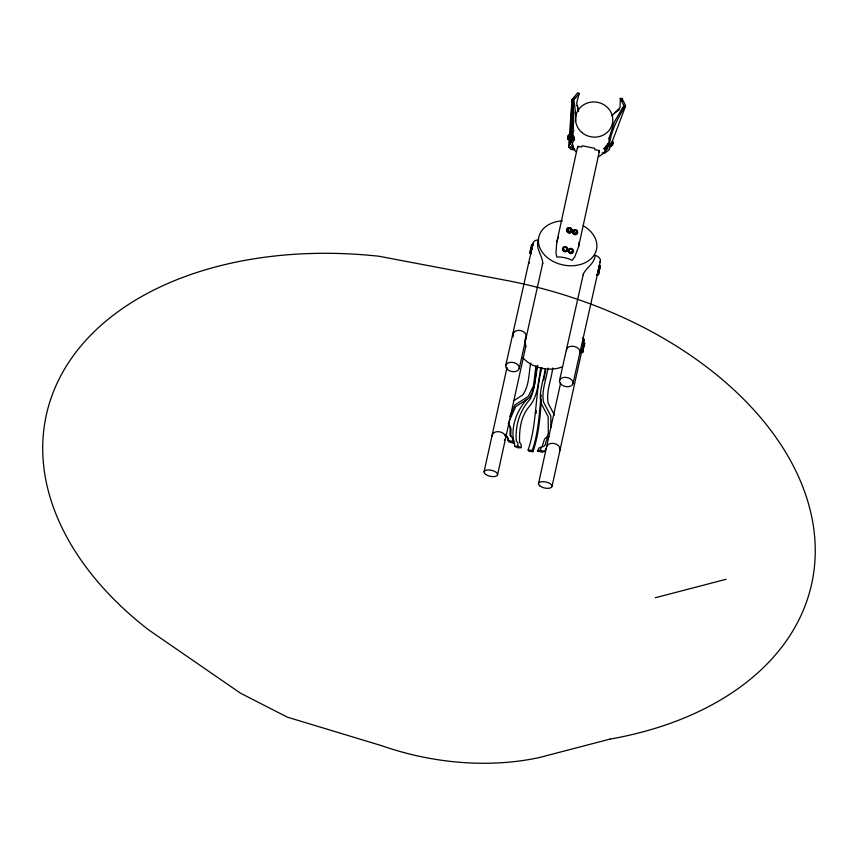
<?xml version="1.0" encoding="UTF-8"?>
<svg xmlns="http://www.w3.org/2000/svg" width="856" height="856" viewBox="0 0 856 856"><rect width="100%" height="100%" fill="white"/><g stroke="black" fill="none" stroke-linecap="round" stroke-linejoin="round"><path stroke-width="1.28" d="M572.653 136.414L572.835 135.441M572.792 136.393L572.792 135.847M574.023 139.774L574.108 138.576M574.162 139.207L573.595 140.384M540.778 368.016C538.135 381.38 538.338 396.467 528.676 407.21C520.555 417.118 519.196 430.236 519.571 442.338L521.197 444.542L521.165 447.635L517.869 447.827L514.563 446.372L514.595 443.28L512.969 441.065M521.165 447.635L517.869 446.179L517.901 443.087L516.264 440.872C515.248 425.528 519.453 410.773 530.292 399.035C535.15 388.356 535.321 376.651 537.771 365.384M492.136 436.325C492.414 428.845 506.174 431.082 505.65 437.983M574.526 104.903L571.99 99.767L573.21 128.347L573.766 113.324L571.99 99.767L577.661 92.758L579.255 93.422L576.666 102.902L578.603 111.269M575.617 121.392L575.724 113.762L573.82 99.692L579.255 93.422M581.631 353.025L582.604 348.488L583.503 348.681L583.343 349.494L582.69 352.469L581.791 352.276L581.952 351.463L582.85 351.656M529.179 263.134L529.457 262.739M526.183 337.339L542.747 263.22C542.458 255.259 534.989 248.197 538.52 239.948L537.247 240.012A6.902 4.569 12.6 0 0 533.074 244.377M574.718 149.34L573.242 149.864L570.663 149.222L568.545 146.74L570.824 142.438L571.99 99.767L573.766 113.324M571.744 107.674L571.99 99.767L573.638 122.226M510.722 436.635L510.989 428.578L509.031 425.154L509.138 421.334L515.676 406.621L529.051 398.094C535.76 388.57 534.882 377.089 537.054 366.229M497.571 474.738L525.809 346.295L524.942 340.57M573.188 137.474L573.413 138.383L573.595 137.869M573.199 137.602L573.081 137.003M570.107 144.364L571.99 99.767L572.193 135.644L570.824 142.438M536.188 413.266L536.305 410.762M512.519 336.344C512.155 327.356 527.692 329.153 526.108 337.692L519.228 368.444M568.598 147.478L569.261 138.201M569.454 135.558L571.99 99.767M609.226 137.73L608.916 142.096L607.246 146.825M531.619 249.267L530.731 253.269L529.832 253.076L530.089 251.814L530.988 252.017M531.79 249.064L532.55 245.03L531.651 244.837L530.838 248.561L531.715 249.449L530.645 249.353L529.832 253.076M532.849 244.313L532.507 245.126M569.486 134.702L568.962 137.099M597.36 275.3L597.895 272.122M572.504 136.543L573.734 129.47M545.272 368.872C543.731 380.289 538.702 391.117 540.864 402.887L548.172 416.733L548.332 433.168L547.177 436.71L544.587 438.968L542.18 446.479L538.831 448.127L537.482 451.069L542.148 452.171L544.79 451.39L546.128 448.458M547.915 368.101C546.374 379.508 541.345 390.336 543.507 402.106L550.815 415.952L550.911 427.444M552.687 368.005C551.489 379.882 545.882 391.031 548.172 403.208L554.388 415.021M513.215 438.497C511.695 424.351 517.313 409.928 526.986 399.228M607.632 143.455L607.46 148.901L604.497 151.426M541.174 394.873C539.226 413.534 538.542 432.687 532.229 450.459L532.946 451.722L528.848 451.208L528.131 449.946C537.268 423.442 534.668 394.605 541.934 367.524M541.345 399.752C540.179 417.268 538.67 435.083 532.946 451.722M577.661 146.515L556.785 242.237L555.972 252.681L556.817 257.025A11.117 3.381 12.3 0 1 572.193 260.331L574.804 256.736L578.528 246.913L599.403 151.191M578.528 246.913L579.33 241.595M583.032 346.07L581.941 350.906L582.144 349.879M582.166 350.511L582.315 349.837L582.155 350.66M582.262 350.115L582.422 349.355L583.343 349.494M583.139 345.492L583.738 343.245M598.141 271.673L597.563 273.802M598.815 268.613L599.585 265.125L598.943 267.489L599.425 265.916L600.323 266.109L600.067 267.361C597.616 268.174 600.152 265.553 598.269 271.181M611.858 115.849L620.076 107.514L620.3 98.408L622.045 98.461L625.629 105.802L625.105 107.342L609.087 149.95L604.743 153.128L602.003 152.935M545.636 370.434L543.753 380.021M530.913 252.424L531.105 251.504M568.705 138.319L569.593 134.809M531.662 249.032L531.576 249.417M531.758 249.289L532.047 248.101M568.405 139.678L568.823 138.511M582.166 349.879L581.748 352.405M583.846 342.785L582.99 346.862L583.888 347.055L584.134 345.974L583.236 345.781L582.99 346.862M583.321 345.182L583.792 343.074L584.691 343.267L583.888 347.055M583.46 344.754L583.61 343.941L583.171 345.321M583.792 343.074L583.642 343.887L584.541 344.08M597.895 272.775L597.905 272.08L597.713 273M513.044 335.456L513.204 334.61L512.969 335.659M513.825 331.807L513.654 332.652L513.9 331.614M531.319 250.583L531.169 251.215M532.325 246.057L532.186 246.689M573.467 139.485L572.065 144.803L570.513 147.189L573.467 148.891M532.667 244.516L532.614 245.458M532.721 244.934L532.603 244.677M611.13 143.819L611.141 144.386M598.665 269.533L598.044 272.101M530.645 249.353L530.388 250.615L531.287 250.808M530.838 248.561L531.105 247.298L531.94 247.844L532.09 247.117M531.651 244.837L531.394 246.089L532.293 246.282M531.736 248.754L532.004 247.491M568.694 138.479L567.624 138.972L568.427 135.248L569.326 135.441L569.069 136.692L568.17 136.5L568.427 135.248M569.326 135.441L568.523 139.164L568.662 138.554L567.624 138.972M600.323 266.109L599.51 269.833L598.612 269.64L599.425 265.916M598.43 274.701L598.686 273.439L597.788 273.246L597.531 274.509L598.43 274.701L599.232 270.978L598.333 270.785L597.67 273.909L598.569 274.102M599.232 270.978L598.975 272.24L598.077 272.048M599.51 269.833L599.767 268.57L598.868 268.377M531.704 248.871L532.154 246.785M568.587 138.768L568.598 139.539M568.619 139.314L568.716 138.137M598.13 271.149L598.547 269.212M582.412 348.841L583.182 345.15M582.551 348.874L583.781 342.443M583.706 342.914L583.471 344.048M568.844 137.656L569.026 136.789M598.826 268.003L598.911 267.575M531.63 249.685L530.57 254.061L530.774 253.173M569.261 136.489L569.454 134.777M597.584 273.46L597.231 275.215L597.574 274.401M599.093 266.901L599.457 265.093L599.114 266.558M531.212 251.664L530.699 254.093L530.913 253.194M532.047 247.309L532.518 245.736M582.24 350.243L582.101 350.906M568.855 138.169L569.518 135.12M572.15 136.051L572.75 139.892L573.83 138.833L573.038 135.901L572.15 136.051L572.75 139.892M572.846 136.81L573.038 135.901M597.852 272.454L598.002 271.78M581.791 352.276L582.444 349.302M567.763 138.362L568.17 136.5M531.608 249.406L532.646 245.158M484.068 471.827L507.052 367.299M538.531 483.544L560.627 383.007M552.024 486.443L582.743 346.734M583.311 344.123L584.177 340.207M598.023 271.438L598.783 268.955L598.612 269.64M582.422 349.248L583.171 346.102M581.984 351.516L581.534 352.854M598.965 268.067L598.965 267.339M582.123 350.061L582.604 348.488M531.202 251.086L531.918 248.069L530.988 247.951M505.736 365.533L512.605 334.782M512.68 334.429L531.041 252.295M532.507 245.768L533.085 243.168M559.524 380.578L583.332 274.059C586.456 267.361 594.76 263.477 595.081 255.345L596.258 255.709A6.902 4.569 12.6 0 1 599.917 262.214M573.028 383.477L600.377 261.101M597.435 274.38L597.263 275.14M581.609 352.533L581.962 350.842M582.016 351.27L582.144 350.671L581.994 351.377L582.947 351.388L582.69 352.469M583.503 348.681L583.257 349.762L582.358 349.569M584.691 343.267L584.445 344.347L583.546 344.155M605.224 147.703L605.77 146.804M605.631 147.371L606.219 146.676M583.203 345.856L584.038 346.241M530.731 253.269L530.88 252.67M576.067 232.297L575.681 232.95M571.851 251.172L571.466 251.835M609.033 138.34L614.298 122.023L623.896 105.748L620.3 98.408M556.785 242.237L558.326 237.08M530.741 363.062C528.569 373.911 529.457 385.393 522.749 394.926L513.332 400.961M535.942 365.715L533.545 385.692L528.28 396.446L514.905 404.963L509.855 416.358M610.959 144.108L610.97 144.825L611.687 143.102M574.108 140.159L573.242 139.656M525.563 339.147L526.108 337.692M546.61 446.789C548.921 440.219 562.328 443.932 559.631 450.845M604.133 148.912L604.7 147.681M607.546 144.835L605.663 147.81M525.37 347.279L525.809 346.295M542.319 264.204L542.747 263.22M537.482 451.069L540.125 450.288L541.463 447.346L544.812 445.709L547.23 438.186L548.953 436.688M611.805 144.589L612.233 142.224L613.324 143.348L612.543 145.028L611.419 146.044L610.681 145.595L611.805 144.589L612.543 145.028M605.47 147.328C607.856 144.429 604.678 148.987 606.251 146.772M605.117 147.553L604.625 148.473L605.32 149.062L607.846 146.098L607.15 145.52L605.117 147.553L606.102 148.505M605.32 149.062L607.846 146.098M607.15 145.52L605.406 147.917M598.793 152.379L599.147 150.463L594.867 149.746L594.727 148.313L582.262 145.777L581.62 147.039L578.067 146.344L577.704 148.259M570.321 230.703L569.775 231.227M604.25 148.634L607.289 145.06M607.054 147.81L604.122 152.625A18.661 17.559 10.7 0 1 598.333 156.648M607.193 145.648L605.995 146.986M611.366 143.412L611.034 144.311M611.398 144.108L611.291 143.573M567.539 229.665L569.09 228.199L570.92 228.809L571.198 230.885L569.828 232.126L567.999 231.516L567.539 229.665L569.09 228.199M567.999 231.516L567.721 229.44M571.198 230.885L570.92 228.809M569.828 232.126L571.38 230.66M573.22 231.516L574.772 230.05L576.602 230.66L576.88 232.736L575.51 233.977L573.681 233.367L573.22 231.516L574.772 230.05M573.681 233.367L573.402 231.291M576.602 230.66L576.88 232.736M563.323 248.55L563.783 250.391L565.613 251.011L567.164 249.545L566.715 247.694L564.874 247.084L563.323 248.55L563.783 250.391M575.51 233.977L577.062 232.511M564.874 247.084L566.533 247.919L567.164 249.545M565.613 251.011L563.965 250.177M569.005 250.391L569.465 252.242L571.294 252.852L572.846 251.397L572.386 249.545L570.556 248.936L569.005 250.391L569.465 252.242M572.386 249.545L572.846 251.397M571.294 252.852L569.647 252.028M605.203 147.243L606.112 146.173M611.302 144.215L611.655 143.369M504.28 440.102L505.179 439.128M574.226 231.484L574.9 231.12M606.455 145.616L607.525 144.921M604.807 148.666L604.026 148.826M614.458 113.217L619.551 109.589M655.268 597.755L726.134 579.277M622.184 108.017L625.105 107.342L623.971 108.091C616.641 120.364 609.354 134.424 609.258 148.965M572.643 137.067L573.531 136.917M572.257 138.875L573.145 138.726L573.638 139.742M572.942 138.982L573.83 138.833M514.563 446.372L517.869 446.179M528.131 449.946L532.229 450.459M568.277 135.847L569.176 136.04M567.881 137.709L568.78 137.902M531.501 245.437L532.4 245.629M530.495 249.952L531.394 250.155M599.275 266.516L600.174 266.708M598.183 271.384L599.082 271.577M540.125 450.288L544.79 451.39M507.779 440.123L513.322 441.643L514.092 443.301L508.55 441.771L507.448 436.753L505.168 434.292M568.908 228.424L570.749 229.034M568.181 231.291L570.01 231.901M573.862 233.142L575.692 233.752M574.333 97.124L575.917 97.787M572.225 99.029L573.82 99.692M576.334 105.491L577.8 106.283M612.586 142.899L613.324 143.348M623.896 105.748L625.522 106.797M606.369 146.076L607.353 147.029M512.241 438.283L513.75 439.92L514.092 443.301M505.179 435.115L508.218 438.4M573.081 135.259L573.573 135.965M508.261 423.495L510.23 426.919L509.951 434.987L512.99 438.272L513.322 441.643M611.066 145.37L611.419 146.044M572.525 145.83L574.654 150.003A18.661 17.559 10.7 0 0 576.12 151.865M572.129 138.522L573.188 140.887L572.846 138.715M573.552 140.074L572.91 138.437M573.541 147.831L572.236 142.642M573.434 135.986L573.745 136.532M573.606 136.553L573.98 138.597M573.049 138.415L573.199 139.068M573.766 137.206L573.895 137.902M577.575 107.257L577.971 109.75M573.081 137.431L573.477 138.843L573.616 138.019M583.332 274.059L583.385 275.044M622.045 98.461L622.109 100.783M562.488 366.775A29.511 22.138 11.5 0 1 522.738 357.551M583.161 225.716A29.511 22.138 11.5 0 1 587.291 261.562A29.511 22.138 11.5 0 1 541.441 250.915A29.511 22.138 11.5 0 1 562.338 220.869M566.479 350.671A6.902 4.569 12.6 0 1 574.141 346.445A6.902 4.569 12.6 0 1 579.512 353.485M526.194 336.13A6.902 4.569 12.6 0 1 524.824 339.372M513.129 336.857A6.902 4.569 12.6 0 1 513.151 333.326M582.615 337.649A6.902 3.071 12.4 0 1 582.979 341.523M611.805 142A2.718 0.92 -58.8 0 1 612.65 143.637A2.718 0.92 -58.8 0 1 609.921 146.087M597.734 272.882L597.745 273.546L597.734 272.882M609.996 739.113L539.13 757.592A208.96 138.191 12.6 0 1 381.733 745.715L287.284 717.135L240.568 693.232L148.666 629.909A348.264 230.307 12.6 0 1 66.105 366.486A348.264 230.307 12.6 0 1 378.855 256.233L509.138 280.929A348.264 230.307 12.6 0 1 811.263 514.713A348.264 230.307 12.6 0 1 609.996 739.113M581.812 132.434A18.661 17.559 10.7 0 0 612.425 123.467A18.661 17.559 10.7 0 0 588.307 102.72A18.661 17.559 10.7 0 0 581.812 132.434M485.63 474.385A6.902 3.071 12.4 0 0 497.186 475.465A6.902 3.071 12.4 0 0 489.643 469.998A6.902 3.071 12.4 0 0 485.63 474.385M560.862 384.162A6.902 4.569 12.6 0 0 572.557 384.59A6.902 4.569 12.6 0 0 565.409 377.336A6.902 4.569 12.6 0 0 560.862 384.162M507.062 369.129A6.902 4.569 12.6 0 0 518.768 369.546A6.902 4.569 12.6 0 0 511.62 362.291A6.902 4.569 12.6 0 0 507.062 369.129M540.082 486.101A6.902 3.071 12.4 0 0 551.649 487.182A6.902 3.071 12.4 0 0 544.106 481.703A6.902 3.071 12.4 0 0 540.082 486.101M568.256 251.514A2.718 2.579 39.1 0 0 572.685 252.991A2.718 2.579 39.1 0 0 571.573 248.518A2.718 2.579 39.1 0 0 568.256 251.514M562.542 249.695A2.718 2.579 39.1 0 0 566.982 251.172A2.718 2.579 39.1 0 0 565.87 246.699A2.718 2.579 39.1 0 0 562.542 249.695M572.439 232.672A2.718 2.579 39.1 0 0 576.869 234.148A2.718 2.579 39.1 0 0 575.756 229.665A2.718 2.579 39.1 0 0 572.439 232.672M566.79 230.778A2.718 2.579 39.1 0 0 571.22 232.265A2.718 2.579 39.1 0 0 570.107 227.782A2.718 2.579 39.1 0 0 566.79 230.778M566.758 230.82A2.718 2.579 39.1 0 0 571.187 232.297A2.718 2.579 39.1 0 0 570.085 227.814A2.718 2.579 39.1 0 0 566.758 230.82"/></g></svg>
